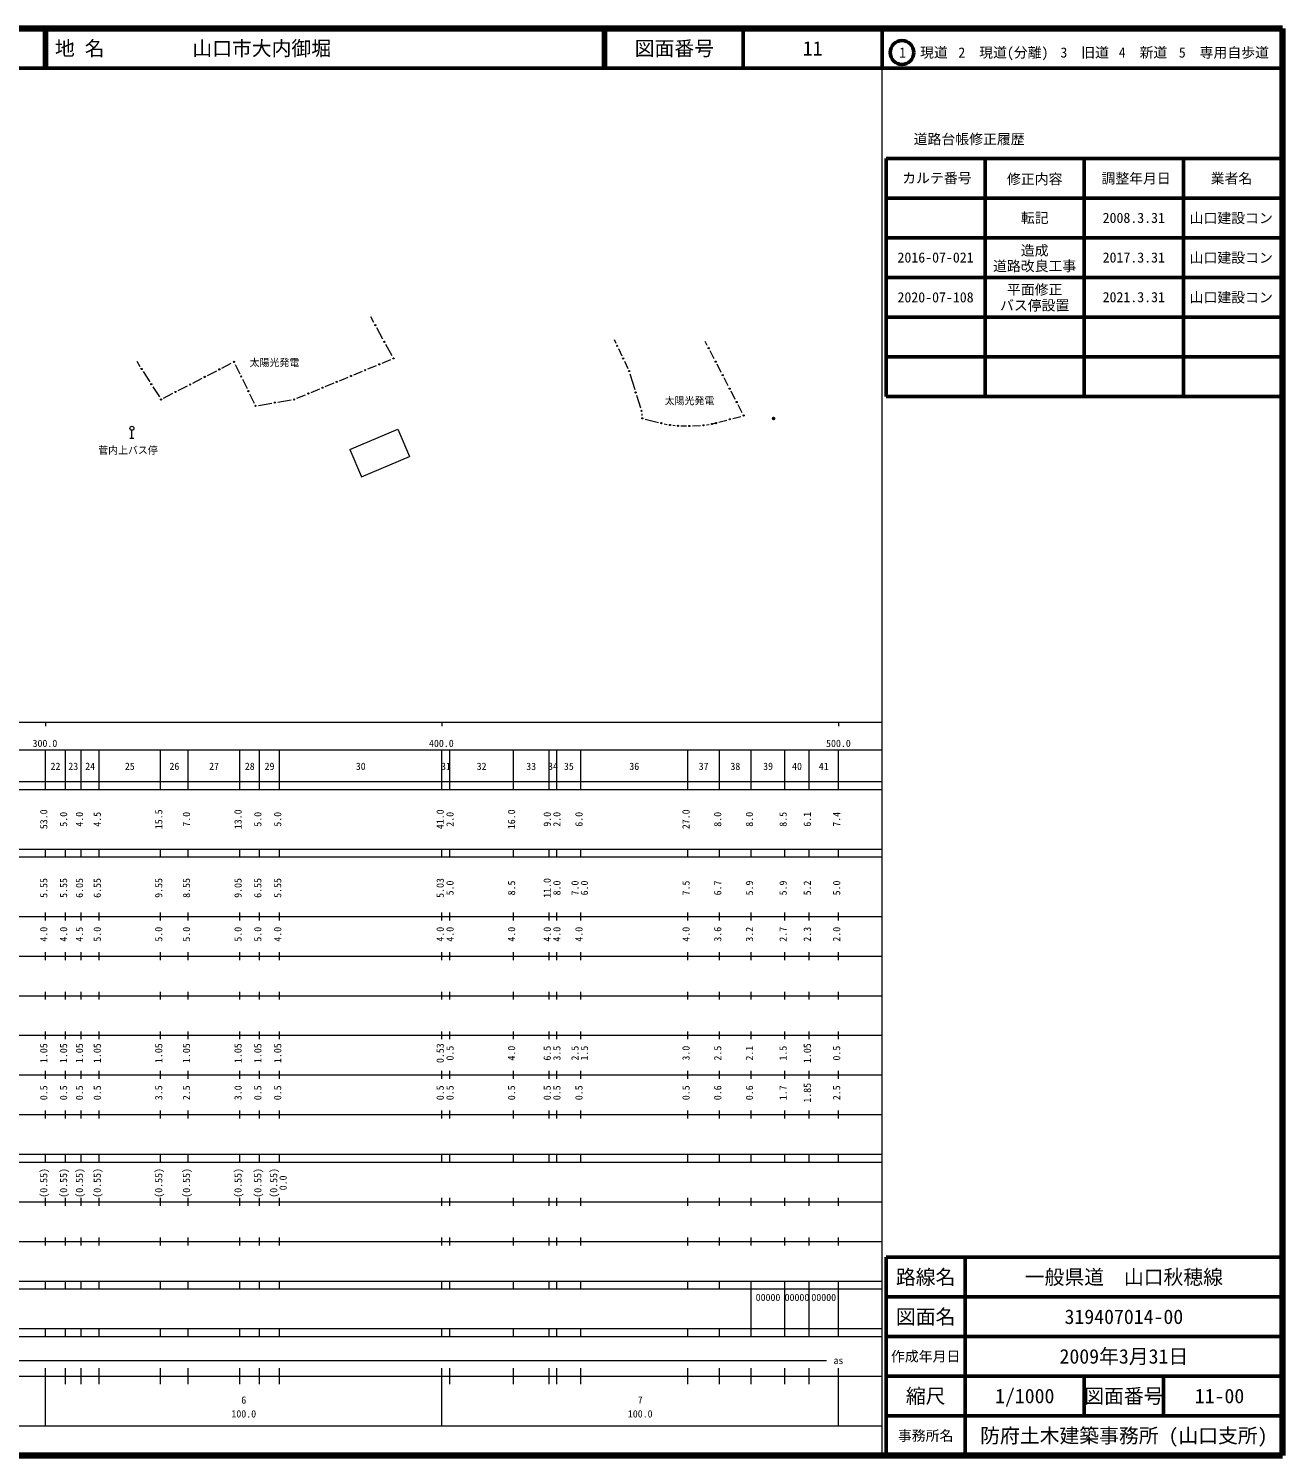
# Model space of a CAD drawing. Units: millimetres on the paper, with parts at other scales. Extents: x 40 to 680, y 20 to 380.
# Drawn here: x 363.7 to 680, y 20 to 380 of the extents above; entities that cross this region are included whole.
import ezdxf
from ezdxf.enums import TextEntityAlignment as Align

# ---------------------------------------------------------------- set-up
doc = ezdxf.new("R2010")
doc.units = ezdxf.units.MM
doc.header["$PDMODE"] = 32
doc.header["$PDSIZE"] = 0.5
for name, color, linetype, lineweight in [('M-BGD', 7, 'Continuous', 13), ('M-TTL', 2, 'Continuous', 140), ('M-TTL-BAND', 7, 'Continuous', 13), ('M-TTL-FRAM', 2, 'Continuous', 50), ('M-TTL-LINE', 7, 'Continuous', 50)]:
    doc.layers.add(name, color=color, linetype=linetype, lineweight=lineweight)
for name, color, linetype in [('M-BGD-HTXT', 7, 'Continuous'), ('M-OTRS', 6, 'Continuous'), ('M-TTL-TXT', 7, 'Continuous')]:
    doc.layers.add(name, color=color, linetype=linetype)
doc.styles.add('ＭＳ ゴシック', font='')
doc.styles.get('ＭＳ ゴシック').set_extended_font_data('MS Gothic')

msp = doc.modelspace()

# ---------------------------------------------------------------- linework, layer by layer
at = {"layer": 'M-BGD'}
for p, q in [((450.831, 305.809), (450.048, 307.244)), ((453.116, 301.623), (451.55, 304.492)), ((455.401, 297.437), (453.835, 300.306)), ((511.429, 301.556), (511.862, 300.641)), ((512.504, 299.285), (513.37, 297.455)), ((534.929, 300.034), (534.393, 301.069)), ((391, 296.041), (391.822, 294.749)), ((412.503, 294.346), (414.849, 295.555)), ((415.847, 295.226), (417.004, 292.875)), ((452.877, 295.586), (455.067, 296.492)), ((514.012, 296.099), (514.878, 294.268)), ((536.693, 296.631), (535.62, 298.702)), ((538.457, 293.229), (537.384, 295.299)), ((392.626, 293.483), (394.268, 290.899)), ((405.143, 290.552), (407.49, 291.762)), ((408.823, 292.449), (411.169, 293.658)), ((442.146, 291.15), (444.337, 292.056)), ((445.723, 292.629), (447.914, 293.534)), ((449.3, 294.107), (451.49, 295.013)), ((515.416, 292.872), (516.618, 288.902)), ((540.221, 289.826), (539.148, 291.897)), ((395.073, 289.633), (396.715, 287.048)), ((401.464, 288.656), (403.81, 289.865)), ((417.667, 291.529), (418.824, 289.178)), ((434.993, 288.193), (437.183, 289.098)), ((438.569, 289.671), (440.76, 290.577)), ((541.985, 286.424), (540.911, 288.494)), ((397.784, 286.759), (400.13, 287.968)), ((419.486, 287.833), (420.644, 285.482)), ((421.715, 284.932), (425.109, 285.495)), ((426.589, 285.741), (429.983, 286.304)), ((431.416, 286.714), (433.606, 287.619)), ((517.065, 287.471), (518.098, 284.275)), ((543.749, 283.021), (542.675, 285.092)), ((518.406, 282.815), (518.449, 282.401)), ((519.254, 281.47), (522.62, 280.609)), ((537.839, 280.658), (539.881, 281.212)), ((541.328, 281.605), (543.37, 282.159)), ((389.785, 276.647), (389.785, 278.647)), ((444.782, 273.836), (456.849, 278.935)), ((456.849, 278.935), (459.768, 272.027)), ((524.081, 280.272), (524.773, 280.129)), ((526.254, 279.905), (526.784, 279.853)), ((528.28, 279.767), (529.657, 279.742)), ((531.156, 279.764), (533.198, 279.861)), ((534.69, 280.006), (535.355, 280.104)), ((536.826, 280.391), (536.387, 280.284)), ((389.285, 276.647), (390.285, 276.647)), ((444.782, 273.836), (447.701, 266.928)), ((447.701, 266.928), (459.768, 272.027))]:
    msp.add_line(p, q, dxfattribs=at)
for centre, radius in [((451.19, 305.151), 0.15), ((453.475, 300.964), 0.15), ((512.183, 299.963), 0.15), ((535.275, 299.368), 0.15), ((415.516, 295.899), 0.15), ((452.183, 295.3), 0.15), ((455.76, 296.778), 0.15), ((513.691, 296.777), 0.15), ((537.039, 295.965), 0.15), ((392.224, 294.116), 0.15), ((408.156, 292.105), 0.15), ((411.836, 294.002), 0.15), ((417.335, 292.202), 0.15), ((445.03, 292.342), 0.15), ((448.607, 293.821), 0.15), ((515.199, 293.59), 0.15), ((538.802, 292.563), 0.15), ((394.671, 290.266), 0.15), ((400.797, 288.312), 0.15), ((404.477, 290.209), 0.15), ((419.155, 288.506), 0.15), ((434.299, 287.906), 0.15), ((437.876, 289.385), 0.15), ((441.453, 290.863), 0.15), ((516.835, 288.184), 0.15), ((540.566, 289.16), 0.15), ((397.117, 286.415), 0.15), ((420.975, 284.809), 0.15), ((425.849, 285.618), 0.15), ((430.723, 286.427), 0.15), ((542.33, 285.758), 0.15), ((518.328, 283.561), 0.15), ((518.527, 281.655), 0.15), ((540.605, 281.409), 0.15), ((544.094, 282.355), 0.15), ((389.785, 279.147), 0.5), ((523.347, 280.424), 0.15), ((525.507, 279.978), 0.15), ((527.53, 279.781), 0.15), ((530.407, 279.728), 0.15), ((533.948, 279.897), 0.15), ((536.097, 280.213), 0.15), ((537.115, 280.462), 0.15)]:
    msp.add_circle(centre, radius, dxfattribs=at)
at = {"layer": 'M-OTRS'}
msp.add_point((551.656, 281.633), dxfattribs=at)
at = {"layer": 'M-TTL'}
for p, q in [((680, 380), (40, 380)), ((680, 20), (680, 380)), ((40, 20), (680, 20))]:
    msp.add_line(p, q, dxfattribs=at)
at = {"layer": 'M-TTL-BAND'}
for p, q in [((579, 20), (579, 370)), ((40, 205), (579, 205)), ((368, 205), (368, 204)), ((468, 205), (468, 204)), ((568, 205), (568, 204)), ((68, 198), (579, 198)), ((368, 188), (368, 198)), ((373, 188), (373, 198)), ((377, 188), (377, 198)), ((381.5, 188), (381.5, 198)), ((397, 188), (397, 198)), ((404, 188), (404, 198)), ((417, 188), (417, 198)), ((422, 188), (422, 198)), ((427, 188), (427, 198)), ((468, 188), (468, 198)), ((470, 188), (470, 198)), ((486, 188), (486, 198)), ((495, 188), (495, 198)), ((497, 188), (497, 198)), ((503, 188), (503, 198)), ((530, 188), (530, 198)), ((538, 188), (538, 198)), ((546, 188), (546, 198)), ((554.5, 188), (554.5, 198)), ((560.6, 188), (560.6, 198)), ((568, 188), (568, 198)), ((40, 190), (579, 190)), ((40, 188), (579, 188)), ((40, 173), (579, 173)), ((368, 171), (368, 173)), ((373, 171), (373, 173)), ((377, 171), (377, 173)), ((381.5, 171), (381.5, 173)), ((397, 171), (397, 173)), ((404, 171), (404, 173)), ((417, 171), (417, 173)), ((422, 171), (422, 173)), ((427, 171), (427, 173)), ((468, 171), (468, 173)), ((470, 171), (470, 173)), ((486, 171), (486, 173)), ((495, 171), (495, 173)), ((497, 171), (497, 173)), ((503, 171), (503, 173)), ((530, 171), (530, 173)), ((538, 171), (538, 173)), ((546, 171), (546, 173)), ((554.5, 171), (554.5, 173)), ((560.6, 171), (560.6, 173)), ((568, 171), (568, 173)), ((40, 171), (579, 171)), ((40, 156), (579, 156)), ((368, 155), (368, 157)), ((373, 155), (373, 157)), ((377, 155), (377, 157)), ((381.5, 155), (381.5, 157)), ((397, 155), (397, 157)), ((404, 155), (404, 157)), ((417, 155), (417, 157)), ((422, 155), (422, 157)), ((427, 155), (427, 157)), ((468, 155), (468, 157)), ((470, 155), (470, 157)), ((486, 155), (486, 157)), ((495, 155), (495, 157)), ((497, 155), (497, 157)), ((503, 155), (503, 157)), ((530, 155), (530, 157)), ((538, 155), (538, 157)), ((546, 155), (546, 157)), ((554.5, 155), (554.5, 157)), ((560.6, 155), (560.6, 157)), ((568, 155), (568, 157)), ((46, 146), (579, 146)), ((368, 145), (368, 147)), ((373, 145), (373, 147)), ((377, 145), (377, 147)), ((381.5, 145), (381.5, 147)), ((397, 145), (397, 147)), ((404, 145), (404, 147)), ((417, 145), (417, 147)), ((422, 145), (422, 147)), ((427, 145), (427, 147)), ((468, 145), (468, 147)), ((470, 145), (470, 147)), ((486, 145), (486, 147)), ((495, 145), (495, 147)), ((497, 145), (497, 147)), ((503, 145), (503, 147)), ((530, 145), (530, 147)), ((538, 145), (538, 147)), ((546, 145), (546, 147)), ((554.5, 145), (554.5, 147)), ((560.6, 145), (560.6, 147)), ((568, 145), (568, 147)), ((368, 135), (368, 137)), ((373, 135), (373, 137)), ((377, 135), (377, 137)), ((381.5, 135), (381.5, 137)), ((397, 135), (397, 137)), ((404, 135), (404, 137)), ((417, 135), (417, 137)), ((422, 135), (422, 137)), ((427, 135), (427, 137)), ((468, 135), (468, 137)), ((470, 135), (470, 137)), ((486, 135), (486, 137)), ((495, 135), (495, 137)), ((497, 135), (497, 137)), ((503, 135), (503, 137)), ((530, 135), (530, 137)), ((538, 135), (538, 137)), ((546, 135), (546, 137)), ((554.5, 135), (554.5, 137)), ((560.6, 135), (560.6, 137)), ((568, 135), (568, 137)), ((52, 136), (579, 136)), ((46, 126), (579, 126)), ((368, 125), (368, 127)), ((373, 125), (373, 127)), ((377, 125), (377, 127)), ((381.5, 125), (381.5, 127)), ((397, 125), (397, 127)), ((404, 125), (404, 127)), ((417, 125), (417, 127)), ((422, 125), (422, 127)), ((427, 125), (427, 127)), ((468, 125), (468, 127)), ((470, 125), (470, 127)), ((486, 125), (486, 127)), ((495, 125), (495, 127)), ((497, 125), (497, 127)), ((503, 125), (503, 127)), ((530, 125), (530, 127)), ((538, 125), (538, 127)), ((546, 125), (546, 127)), ((554.5, 125), (554.5, 127)), ((560.6, 125), (560.6, 127)), ((568, 125), (568, 127)), ((52, 116), (579, 116)), ((368, 115), (368, 117)), ((373, 115), (373, 117)), ((377, 115), (377, 117)), ((381.5, 115), (381.5, 117)), ((397, 115), (397, 117)), ((404, 115), (404, 117)), ((417, 115), (417, 117)), ((422, 115), (422, 117)), ((427, 115), (427, 117)), ((468, 115), (468, 117)), ((470, 115), (470, 117)), ((486, 115), (486, 117)), ((495, 115), (495, 117)), ((497, 115), (497, 117)), ((503, 115), (503, 117)), ((530, 115), (530, 117)), ((538, 115), (538, 117)), ((546, 115), (546, 117)), ((554.5, 115), (554.5, 117)), ((560.6, 115), (560.6, 117)), ((568, 115), (568, 117)), ((46, 106), (579, 106)), ((368, 105), (368, 107)), ((373, 105), (373, 107)), ((377, 105), (377, 107)), ((381.5, 105), (381.5, 107)), ((397, 105), (397, 107)), ((404, 105), (404, 107)), ((417, 105), (417, 107)), ((422, 105), (422, 107)), ((427, 105), (427, 107)), ((468, 105), (468, 107)), ((470, 105), (470, 107)), ((486, 105), (486, 107)), ((495, 105), (495, 107)), ((497, 105), (497, 107)), ((503, 105), (503, 107)), ((530, 105), (530, 107)), ((538, 105), (538, 107)), ((546, 105), (546, 107)), ((554.5, 105), (554.5, 107)), ((560.6, 105), (560.6, 107)), ((568, 105), (568, 107)), ((40, 96), (579, 96)), ((40, 94), (579, 94)), ((368, 94), (368, 96)), ((373, 94), (373, 96)), ((377, 94), (377, 96)), ((381.5, 94), (381.5, 96)), ((397, 94), (397, 96)), ((404, 94), (404, 96)), ((417, 94), (417, 96)), ((422, 94), (422, 96)), ((427, 94), (427, 96)), ((468, 94), (468, 96)), ((470, 94), (470, 96)), ((486, 94), (486, 96)), ((495, 94), (495, 96)), ((497, 94), (497, 96)), ((503, 94), (503, 96)), ((530, 94), (530, 96)), ((538, 94), (538, 96)), ((546, 94), (546, 96)), ((554.5, 94), (554.5, 96)), ((560.6, 94), (560.6, 96)), ((568, 94), (568, 96)), ((49, 84), (579, 84)), ((368, 83), (368, 85)), ((373, 83), (373, 85)), ((377, 83), (377, 85)), ((381.5, 83), (381.5, 85)), ((397, 83), (397, 85)), ((404, 83), (404, 85)), ((417, 83), (417, 85)), ((422, 83), (422, 85)), ((427, 83), (427, 85)), ((468, 83), (468, 85)), ((470, 83), (470, 85)), ((486, 83), (486, 85)), ((495, 83), (495, 85)), ((497, 83), (497, 85)), ((503, 83), (503, 85)), ((530, 83), (530, 85)), ((538, 83), (538, 85)), ((546, 83), (546, 85)), ((554.5, 83), (554.5, 85)), ((560.6, 83), (560.6, 85)), ((568, 83), (568, 85)), ((40, 74), (579, 74)), ((368, 73), (368, 75)), ((373, 73), (373, 75)), ((377, 73), (377, 75)), ((381.5, 73), (381.5, 75)), ((397, 73), (397, 75)), ((404, 73), (404, 75)), ((417, 73), (417, 75)), ((422, 73), (422, 75)), ((427, 73), (427, 75)), ((468, 73), (468, 75)), ((470, 73), (470, 75)), ((486, 73), (486, 75)), ((495, 73), (495, 75)), ((497, 73), (497, 75)), ((503, 73), (503, 75)), ((530, 73), (530, 75)), ((538, 73), (538, 75)), ((546, 73), (546, 75)), ((554.5, 73), (554.5, 75)), ((560.6, 73), (560.6, 75)), ((568, 73), (568, 75)), ((40, 64), (579, 64)), ((40, 62), (579, 62)), ((368, 62), (368, 64)), ((373, 62), (373, 64)), ((377, 62), (377, 64)), ((381.5, 62), (381.5, 64)), ((397, 62), (397, 64)), ((404, 62), (404, 64)), ((417, 62), (417, 64)), ((422, 62), (422, 64)), ((427, 62), (427, 64)), ((468, 62), (468, 64)), ((470, 62), (470, 64)), ((486, 62), (486, 64)), ((495, 62), (495, 64)), ((497, 62), (497, 64)), ((503, 62), (503, 64)), ((530, 62), (530, 64)), ((538, 62), (538, 64)), ((546, 62), (546, 64)), ((546, 52), (546, 62)), ((554.5, 62), (554.5, 64)), ((554.5, 52), (554.5, 62)), ((554.5, 52), (554.5, 62)), ((560.6, 62), (560.6, 64)), ((560.6, 52), (560.6, 62)), ((560.6, 52), (560.6, 62)), ((568, 62), (568, 64)), ((568, 52), (568, 62)), ((40, 52), (579, 52)), ((368, 50), (368, 52)), ((373, 50), (373, 52)), ((377, 50), (377, 52)), ((381.5, 50), (381.5, 52)), ((397, 50), (397, 52)), ((404, 50), (404, 52)), ((417, 50), (417, 52)), ((422, 50), (422, 52)), ((427, 50), (427, 52)), ((468, 50), (468, 52)), ((470, 50), (470, 52)), ((486, 50), (486, 52)), ((495, 50), (495, 52)), ((497, 50), (497, 52)), ((503, 50), (503, 52)), ((530, 50), (530, 52)), ((538, 50), (538, 52)), ((546, 50), (546, 52)), ((554.5, 50), (554.5, 52)), ((560.6, 50), (560.6, 52)), ((568, 50), (568, 52)), ((40, 50), (579, 50)), ((71, 44), (565, 44)), ((40, 40), (579, 40)), ((368, 27.5), (368, 42)), ((373, 38), (373, 42)), ((377, 38), (377, 42)), ((381.5, 38), (381.5, 42)), ((397, 38), (397, 42)), ((404, 38), (404, 42)), ((417, 38), (417, 42)), ((422, 38), (422, 42)), ((427, 38), (427, 42)), ((468, 27.5), (468, 42)), ((470, 38), (470, 42)), ((486, 38), (486, 42)), ((495, 38), (495, 42)), ((497, 38), (497, 42)), ((503, 38), (503, 42)), ((530, 38), (530, 42)), ((538, 38), (538, 42)), ((546, 38), (546, 42)), ((554.5, 38), (554.5, 42)), ((560.6, 38), (560.6, 42)), ((568, 27.5), (568, 42)), ((68, 27.5), (579, 27.5))]:
    msp.add_line(p, q, dxfattribs=at)
at = {"layer": 'M-TTL-FRAM'}
for p, q in [((580, 347.197), (580, 287.197)), ((580, 347.197), (680, 347.197)), ((580, 287.197), (680, 287.197)), ((680, 70), (580, 70)), ((580, 70), (580, 20))]:
    msp.add_line(p, q, dxfattribs=at)
at = {"layer": 'M-TTL-LINE'}
for p, q in [((367.75, 380), (367.75, 370)), ((368.25, 380), (368.25, 370)), ((508.747, 380), (508.747, 370)), ((509.247, 380), (509.247, 370)), ((543.997, 380), (543.997, 370)), ((579, 380), (579, 370)), ((40, 370), (680, 370)), ((605, 347.197), (605, 287.197)), ((630, 347.197), (630, 287.197)), ((655, 347.197), (655, 287.197)), ((580, 337.197), (680, 337.197)), ((580, 327.197), (680, 327.197)), ((580, 317.197), (680, 317.197)), ((580, 307.197), (680, 307.197)), ((580, 297.197), (680, 297.197)), ((600, 70), (600, 20)), ((680, 60), (580, 60)), ((680, 50), (580, 50)), ((680, 40), (580, 40)), ((630, 40), (630, 30)), ((650, 40), (650, 30)), ((680, 30), (580, 30))]:
    msp.add_line(p, q, dxfattribs=at)
msp.add_circle((584.031, 373.958), 3, dxfattribs=at)

# ---------------------------------------------------------------- texts
at = {"layer": 'M-BGD', "style": 'ＭＳ ゴシック'}
msp.add_text('菅内上バス停', height=1.833, dxfattribs=at).set_placement((388.799, 273.607), align=Align.MIDDLE_CENTER)
at = {"layer": 'M-BGD-HTXT', "style": 'ＭＳ ゴシック'}
for p in [(425.743, 294.249), (530.443, 284.623)]:
    msp.add_text('太陽光発電', height=1.833, dxfattribs=at).set_placement(p, align=Align.BOTTOM_CENTER)
at = {"layer": 'M-TTL-BAND', "style": 'ＭＳ ゴシック'}
for s, p in [('300.0', (367.844, 198.195)), ('400.0', (467.844, 198.195)), ('500.0', (568, 198.195)), ('22', (370.5, 192.405)), ('23', (375, 192.405)), ('24', (379.25, 192.405)), ('25', (389.25, 192.405)), ('26', (400.5, 192.405)), ('27', (410.5, 192.405)), ('28', (419.5, 192.405)), ('29', (424.5, 192.405)), ('30', (447.5, 192.405)), ('31', (469, 192.405)), ('32', (478, 192.405)), ('33', (490.5, 192.405)), ('34', (496, 192.405)), ('35', (500, 192.405)), ('36', (516.5, 192.405)), ('37', (534, 192.405)), ('38', (542, 192.405)), ('39', (550.25, 192.405)), ('40', (557.55, 192.405)), ('41', (564.3, 192.405)), ('as', (568, 42.5)), ('6', (418, 32.523)), ('7', (518, 32.523)), ('100.0', (418, 29.033)), ('100.0', (518, 29.033))]:
    msp.add_text(s, height=1.833, dxfattribs=at).set_placement(p, align=Align.BOTTOM_CENTER)
for s, p in [('53.0', (369, 180.5)), ('5.0', (374, 180.5)), ('4.0', (378, 180.5)), ('4.5', (382.5, 180.5)), ('15.5', (398, 180.5)), ('7.0', (405, 180.5)), ('13.0', (418, 180.5)), ('5.0', (423, 180.5)), ('5.0', (428, 180.5)), ('41.0', (469, 180.5)), ('2.0', (471.476, 180.5)), ('16.0', (487, 180.5)), ('9.0', (496, 180.5)), ('2.0', (498.437, 180.5)), ('6.0', (504, 180.5)), ('27.0', (531, 180.5)), ('8.0', (539, 180.5)), ('8.0', (547, 180.5)), ('8.5', (555.5, 180.5)), ('6.1', (561.6, 180.5)), ('7.4', (569, 180.5)), ('5.55', (369, 163.174)), ('5.55', (374, 163.174)), ('6.05', (378, 163.174)), ('6.55', (382.5, 163.174)), ('9.55', (398, 163.174)), ('8.55', (405, 163.174)), ('9.05', (418, 163.174)), ('6.55', (423, 163.174)), ('5.55', (428, 163.174)), ('5.03', (469, 163.174)), ('5.0', (471.476, 163.174)), ('8.5', (487, 163.174)), ('11.0', (496, 163.174)), ('8.0', (498.437, 163.174)), ('7.0', (503, 163.174)), ('6.0', (505.37, 163.174)), ('7.5', (531, 163.174)), ('6.7', (539, 163.174)), ('5.9', (547, 163.174)), ('5.9', (555.5, 163.174)), ('5.2', (561.6, 163.174)), ('5.0', (569, 163.174)), ('4.0', (369, 151.5)), ('4.0', (374, 151.5)), ('4.5', (378, 151.5)), ('5.0', (382.5, 151.5)), ('5.0', (398, 151.5)), ('5.0', (405, 151.5)), ('5.0', (418, 151.5)), ('5.0', (423, 151.5)), ('4.0', (428, 151.5)), ('4.0', (469, 151.5)), ('4.0', (471.476, 151.5)), ('4.0', (487, 151.5)), ('4.0', (496, 151.5)), ('4.0', (498.437, 151.5)), ('4.0', (504, 151.5)), ('4.0', (531, 151.5)), ('3.6', (539, 151.5)), ('3.2', (547, 151.5)), ('2.7', (555.5, 151.5)), ('2.3', (561.6, 151.5)), ('2.0', (569, 151.5)), ('1.05', (369, 121.5)), ('1.05', (374, 121.5)), ('1.05', (378, 121.5)), ('1.05', (382.5, 121.5)), ('1.05', (398, 121.5)), ('1.05', (405, 121.5)), ('1.05', (418, 121.5)), ('1.05', (423, 121.5)), ('1.05', (428, 121.5)), ('0.53', (469, 121.5)), ('0.5', (471.476, 121.5)), ('4.0', (487, 121.5)), ('6.5', (496, 121.5)), ('3.5', (498.437, 121.5)), ('2.5', (503, 121.5)), ('1.5', (505.37, 121.5)), ('3.0', (531, 121.5)), ('2.5', (539, 121.5)), ('2.1', (547, 121.5)), ('1.5', (555.5, 121.5)), ('1.05', (561.6, 121.5)), ('0.5', (569, 121.5)), ('0.5', (369, 111.5)), ('0.5', (374, 111.5)), ('0.5', (378, 111.5)), ('0.5', (382.5, 111.5)), ('3.5', (398, 111.5)), ('2.5', (405, 111.5)), ('3.0', (418, 111.5)), ('0.5', (423, 111.5)), ('0.5', (428, 111.5)), ('0.5', (469, 111.5)), ('0.5', (471.476, 111.5)), ('0.5', (487, 111.5)), ('0.5', (496, 111.5)), ('0.5', (498.437, 111.5)), ('0.5', (504, 111.5)), ('0.5', (531, 111.5)), ('0.6', (539, 111.5)), ('0.6', (547, 111.5)), ('1.7', (555.5, 111.5)), ('1.85', (561.6, 111.5)), ('2.5', (569, 111.5)), ('(0.55)', (369, 88.764)), ('(0.55)', (374, 88.764)), ('(0.55)', (378, 88.764)), ('(0.55)', (382.5, 88.764)), ('(0.55)', (398, 88.764)), ('(0.55)', (405, 88.764)), ('(0.55)', (418, 88.764)), ('(0.55)', (423, 88.764)), ('(0.55)', (427, 88.764)), ('0.0', (429.37, 88.764))]:
    msp.add_text(s, height=1.833, rotation=90, dxfattribs=at).set_placement(p, align=Align.BOTTOM_CENTER)
for p in [(547.125, 58.405), (554.425, 58.405), (561.175, 58.405)]:
    msp.add_text('00000', height=1.833, dxfattribs=at).set_placement(p, align=Align.BOTTOM_LEFT)
at = {"layer": 'M-TTL-TXT', "style": 'ＭＳ ゴシック'}
for s, p in [('地 名', (370.38, 375)), ('山口市大内御堀', (405.024, 375))]:
    msp.add_text(s, height=3.666, dxfattribs=at).set_placement(p, align=Align.MIDDLE_LEFT)
for s, height, p in [('図面番号', 3.666, (526.622, 375)), ('11', 3.666, (561.497, 375)), ('1\u3000現道', 2.566, (589.448, 373.958)), ('2\u3000現道(分離)', 2.566, (609.619, 373.958)), ('3\u3000旧道', 2.566, (630.121, 373.958)), ('4\u3000新道', 2.566, (644.824, 373.958)), ('5\u3000専用自歩道', 2.566, (665.228, 373.958)), ('道路台帳修正履歴', 2.566, (600.968, 352.113)), ('カルテ番号', 2.566, (592.839, 342.277)), ('修正内容', 2.566, (617.509, 342.023)), ('調整年月日', 2.566, (643.089, 342.197)), ('業者名', 2.566, (667.134, 342.197)), ('転記', 2.566, (617.5, 332.245)), ('2008.3.31', 2.566, (642.5, 332.245)), ('山口建設コン', 2.566, (667.077, 332.189)), ('造成', 2.566, (617.5, 324.02)), ('2016-07-021', 2.566, (592.5, 322.245)), ('道路改良工事', 2.566, (617.5, 320.083)), ('2017.3.31', 2.566, (642.5, 322.245)), ('山口建設コン', 2.566, (667.077, 322.189)), ('2020-07-108', 2.566, (592.5, 312.197)), ('平面修正', 2.566, (617.5, 314.14)), ('2021.3.31', 2.566, (642.5, 312.245)), ('山口建設コン', 2.566, (667.077, 312.189)), ('バス停設置', 2.566, (617.5, 310.163)), ('路線名', 3.666, (590, 65)), ('路線名', 3.666, (590, 65)), ('一般県道\u3000山口秋穂線', 3.666, (640, 65)), ('図面名', 3.666, (590, 55)), ('図面名', 3.666, (590, 55)), ('319407014-00', 3.666, (640, 55)), ('2009年3月31日', 3.666, (640, 45)), ('作成年月日', 2.566, (590, 45)), ('作成年月日', 2.566, (590, 45)), ('縮尺', 3.666, (590, 35)), ('縮尺', 3.666, (590, 35)), ('1/1000', 3.666, (615, 35)), ('図面番号', 3.666, (640, 35)), ('図面番号', 3.666, (640, 35)), ('11-00', 3.666, (664.125, 35)), ('事務所名', 2.566, (590, 25)), ('事務所名', 2.566, (590, 25)), ('防府土木建築事務所 (山口支所)', 3.666, (640, 25))]:
    msp.add_text(s, height=height, dxfattribs=at).set_placement(p, align=Align.MIDDLE_CENTER)

doc.saveas('drawing.dxf')
